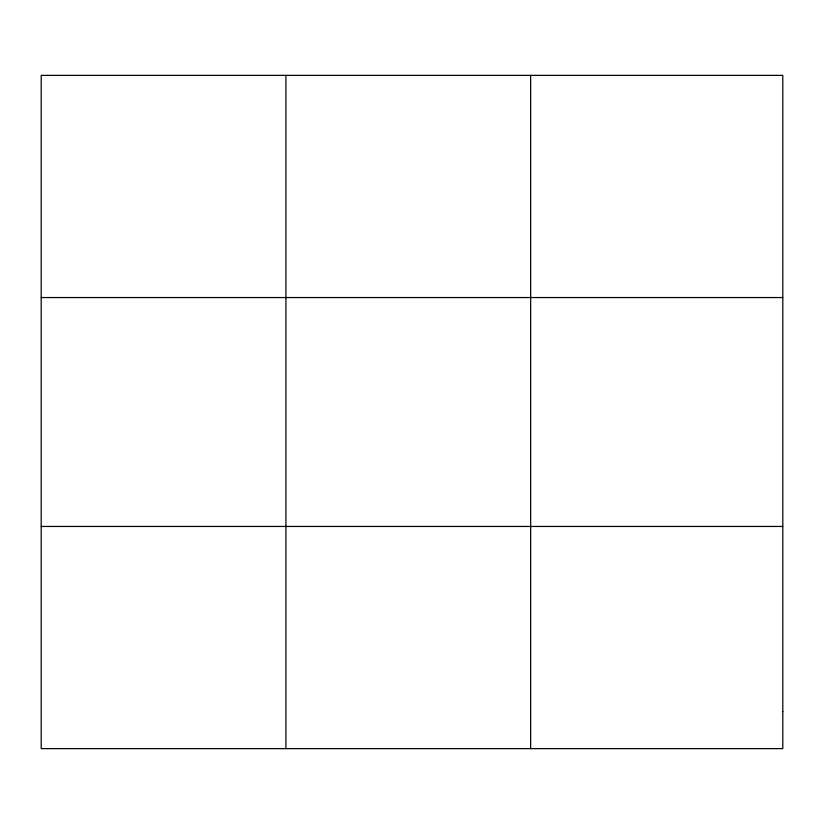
<?xml version="1.0" encoding="UTF-8"?>
<svg xmlns="http://www.w3.org/2000/svg" width="824" height="824" viewBox="0 0 824 824"><rect width="100%" height="100%" fill="white"/><g stroke="black" fill="none" stroke-linecap="round" stroke-linejoin="round"><path stroke-width="1.24" d="M285.928 75.365L285.928 748.635M530.656 75.365L530.656 748.635M41.2 297.546L782.8 297.546M41.2 526.454L782.8 526.454M782.8 711.606L782.8 748.635L41.2 748.635L41.2 75.365L782.8 75.365L782.8 711.606"/></g></svg>
